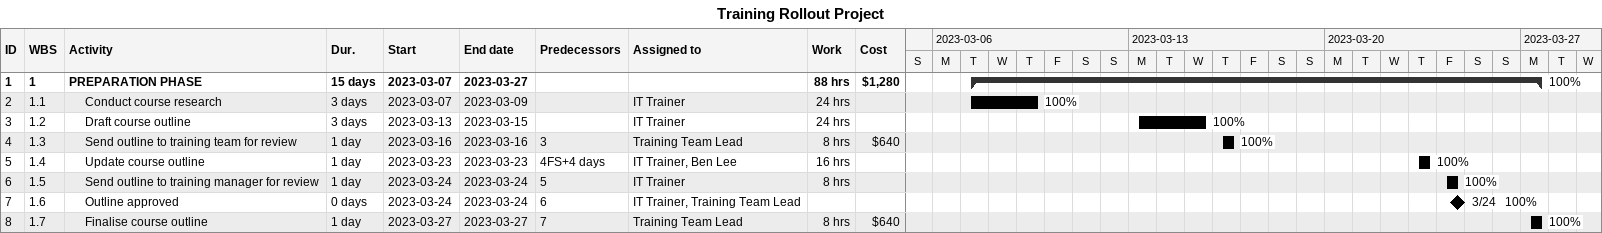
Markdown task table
Training Rollout Project

| ID | WBS | Task | Duration | Start | Finish | Predecessors | Resources | % complete | Work (h) | Cost ($) |
|---|---|---|---|---|---|---|---|---|---|---|
| 1 | 1 | **PREPARATION PHASE** | 15d | 2023-03-07 | 2023-03-27 |  |  | 100 | 88 | 1280 |
| 2 | 1.1 | Conduct course research | 3d | 2023-03-07 | 2023-03-09 |  | IT Trainer | 100 | 24 |  |
| 3 | 1.2 | Draft course outline | 3d | 2023-03-13 | 2023-03-15 |  | IT Trainer | 100 | 24 |  |
| 4 | 1.3 | Send outline to training team for review | 1d | 2023-03-16 | 2023-03-16 | 3 | Training Team Lead | 100 | 8 | 640 |
| 5 | 1.4 | Update course outline | 1d | 2023-03-23 | 2023-03-23 | 4FS+4d | IT Trainer, Ben Lee | 100 | 16 |  |
| 6 | 1.5 | Send outline to training manager for review | 1d | 2023-03-24 | 2023-03-24 | 5 | IT Trainer | 100 | 8 |  |
| 7 | 1.6 | Outline approved | 0d | 2023-03-24 | 2023-03-24 | 6 | IT Trainer, Training Team Lead | 100 |  |  |
| 8 | 1.7 | Finalise course outline | 1d | 2023-03-27 | 2023-03-27 | 7 | Training Team Lead | 100 | 8 | 640 |
